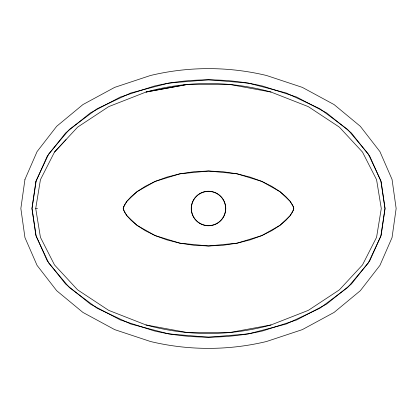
<?xml version="1.0" encoding="UTF-8"?>
<svg xmlns="http://www.w3.org/2000/svg" width="417" height="417" viewBox="0 0 417 417"><rect width="100%" height="100%" fill="white"/><g stroke="black" fill="none" stroke-linecap="round" stroke-linejoin="round"><path stroke-width="0.63" d="M293.73 208.948L293.417 206.936L292.38 204.711L290.07 201.26L286.041 196.798L280.01 191.69L271.91 186.415L261.86 181.421L250.111 177.11L237.018 173.806L222.996 171.726L208.5 171.022L194.004 171.726L179.982 173.806L166.889 177.11L155.14 181.421L145.09 186.415L136.99 191.69L130.959 196.798L126.93 201.26L124.62 204.711L123.229 208.5L124.62 212.289L126.93 215.735L130.959 220.202L136.99 225.31L145.09 230.585L155.14 235.579L166.889 239.89L179.982 243.194L194.004 245.274L208.5 245.978L222.996 245.274L237.018 243.194L250.111 239.89L261.86 235.579L271.91 230.585L280.01 225.31L286.041 220.202L290.07 215.735L292.38 212.289L293.73 208.948L293.417 206.936L290.07 201.26L280.01 191.69L261.86 181.421L237.018 173.806L208.5 171.022L179.982 173.806L155.14 181.421L136.99 191.69L126.93 201.26L123.583 206.936L123.229 208.5L123.583 210.069L126.93 215.735L136.99 225.31L155.14 235.579L179.982 243.194L208.5 245.978L237.018 243.194L261.86 235.579L280.01 225.31L290.07 215.735L293.417 210.069L293.771 208.5L293.417 206.936M123.27 208.948L123.583 206.936M54.507 152.069L77.619 127.138L108.707 106.627L146.002 92.042L187.223 84.474L229.777 84.474L270.998 92.042L308.293 106.627L339.381 127.138L362.493 152.069L376.572 179.691L381.279 208.5L376.572 237.309L362.493 264.931L339.381 289.862L308.293 310.373L270.998 324.958L229.777 332.526L187.223 332.526L146.002 324.958L108.707 310.373L77.619 289.862L54.507 264.931L40.428 237.309L35.721 208.5L40.428 179.691L54.507 152.069L66.063 139.606M187.223 84.474L146.002 92.042A232.884 232.884 0 0 1 270.998 92.042M35.721 208.5L37.53 208.5M270.998 324.958A232.884 232.884 0 0 1 146.002 324.958M24.952 179.419L20.85 208.5L24.952 237.581L37.071 265.384L56.686 290.706L82.936 312.432L114.675 329.623L150.511 341.513A248.735 248.735 0 0 0 266.489 341.513L302.325 329.623L334.064 312.432L360.314 290.706L379.929 265.384L392.048 237.581L396.15 208.5L392.048 179.419L379.929 151.616L360.314 126.294L334.064 104.568L302.325 87.377L266.489 75.487A248.735 248.735 0 0 0 150.511 75.487L114.675 87.377L82.936 104.568L56.686 126.294L37.071 151.616L24.952 179.419M35.836 181.755L31.979 208.5L35.836 235.245L47.236 260.818L65.688 284.107L90.385 304.092L120.237 319.902L153.951 330.837A239.16 239.16 0 0 0 263.049 330.837L296.763 319.902L326.615 304.092L351.312 284.107L369.764 260.818L381.164 235.245L385.021 208.5L381.164 181.755L369.764 156.182L351.312 132.893L326.615 112.908L296.763 97.098L263.049 86.163A239.16 239.16 0 0 0 153.951 86.163L120.237 97.098L90.385 112.908L65.688 132.893L47.236 156.182L35.836 181.755M36.201 180.629L31.979 208.5L36.201 236.371L48.779 263.143L69.389 287.574L97.187 308.283L130.839 324.035L168.609 333.881L208.5 337.233L248.391 333.881L286.161 324.035L319.813 308.283L347.611 287.574L368.221 263.143L380.799 236.371L385.021 208.5L380.799 180.629L368.221 153.857L347.611 129.426L319.813 108.717L286.161 92.965L248.391 83.119L208.5 79.767L168.609 83.119L130.839 92.965L97.187 108.717L69.389 129.426L48.779 153.857L36.201 180.629M199.863 223.46A17.274 17.274 0 0 0 225.774 208.5A17.274 17.274 0 0 0 199.863 193.54A17.274 17.274 0 0 0 199.863 223.46M196.402 220.598A17.107 17.107 0 0 0 225.024 212.925A17.107 17.107 0 0 0 204.075 191.976A17.107 17.107 0 0 0 196.402 220.598"/></g></svg>
